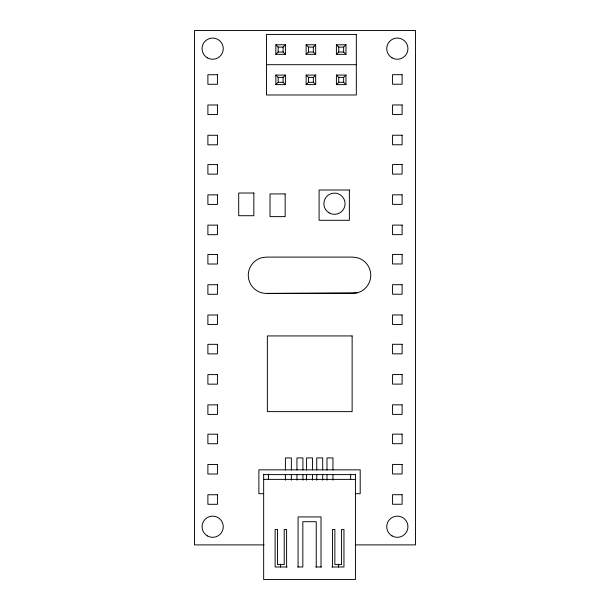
<?xml version="1.0" encoding="UTF-8"?>
<svg xmlns="http://www.w3.org/2000/svg" width="610" height="610" viewBox="0 0 610 610"><rect width="100%" height="100%" fill="white"/><g stroke="black" fill="none" stroke-linecap="round" stroke-linejoin="round"><path stroke-width="0.91" d="M275.857 54.343L278.175 52.025L283.093 52.025L285.411 54.343L285.411 44.789L275.857 44.789L275.857 54.343L285.411 54.343M283.093 52.025L283.093 47.107L285.411 44.789M275.857 84.615L278.175 82.297L283.093 82.297L285.411 84.615L285.411 75.068L275.857 75.068L275.857 84.615L285.411 84.615M283.093 82.297L283.093 77.386L285.411 75.068M306.136 54.343L308.454 52.025L313.365 52.025L315.683 54.343L315.683 44.789L306.136 44.789L306.136 54.343L315.683 54.343M313.365 52.025L313.365 47.107L315.683 44.789M306.136 84.615L308.454 82.297L313.365 82.297L315.683 84.615L315.683 75.068L306.136 75.068L306.136 84.615L315.683 84.615M313.365 82.297L313.365 77.386L315.683 75.068M336.407 54.343L338.725 52.025L343.643 52.025L345.962 54.343L345.962 44.789L336.407 44.789L336.407 54.343L345.962 54.343M343.643 52.025L343.643 47.107L345.962 44.789M336.407 84.615L338.725 82.297L343.643 82.297L345.962 84.615L345.962 75.068L336.407 75.068L336.407 84.615L345.962 84.615M343.643 82.297L343.643 77.386L345.962 75.068M357.292 292.808L352.595 293.425L266.456 293.425A18.163 18.163 0 0 1 261.751 257.717L266.456 257.1L352.595 257.1L357.292 257.717A18.163 18.163 0 0 1 357.292 292.808L266.456 293.425M275.857 44.789L278.175 47.107L283.093 47.107M306.136 44.789L308.454 47.107L313.365 47.107M336.407 44.789L338.725 47.107L343.643 47.107M266.456 64.706L356.324 64.706M275.857 75.068L278.175 77.386L283.093 77.386M306.136 75.068L308.454 77.386L313.365 77.386M336.407 75.068L338.725 77.386L343.643 77.386M263.657 474.611L355.432 474.611M263.657 479.384L355.432 479.384M263.657 493.681L258.884 493.681L258.884 469.845L360.197 469.845L360.197 493.681L355.432 493.681M264.038 544.89L194.499 544.89L194.499 30.5L415.501 30.5L415.501 544.89L355.485 544.89M287.158 566.987L275.125 566.987L275.125 529.442L277.512 529.442L277.512 564.601L284.214 564.601L284.214 529.442L286.601 529.442L286.601 566.987M297.634 566.987L302.834 566.987L302.834 521.695L316.247 521.695L316.247 566.987M315.736 566.987L321.447 566.987M331.924 566.987L343.956 566.987L343.956 529.442L341.569 529.442L341.569 564.601L334.867 564.601L334.867 529.442L332.488 529.442L332.488 566.987M355.432 474.183L355.432 579.5L263.657 579.5L263.657 474.183M350.659 474.183L350.659 479.384M338.725 47.107L338.725 52.025M338.725 77.386L338.725 82.297M338.596 564.128L338.596 566.987M332.946 469.982L332.946 457.927L326.99 457.927L326.99 469.982M332.946 474.611L332.946 480.177M326.99 474.611L326.99 480.177M322.69 469.982L322.69 457.927L316.735 457.927L316.735 469.982M322.69 474.611L322.69 480.177M321.012 566.987L321.012 516.929L298.069 516.929L298.069 566.987M316.735 474.611L316.735 480.177M312.518 469.982L312.518 457.927L306.563 457.927L306.563 469.982M312.518 474.611L312.518 480.177M308.454 47.107L308.454 52.025M308.454 77.386L308.454 82.297M306.563 474.611L306.563 480.177M302.911 469.982L302.911 457.927L296.948 457.927L296.948 469.982M302.911 474.611L302.911 480.177M296.948 474.611L296.948 480.177M291.366 469.982L291.366 457.927L285.404 457.927L285.404 469.982M291.366 474.611L291.366 480.177M285.404 474.611L285.404 480.177M280.493 564.128L280.493 566.987M278.175 47.107L278.175 52.025M278.175 77.386L278.175 82.297M268.423 474.183L268.423 479.384M356.324 34.427L266.456 34.427L266.456 94.977L356.324 94.977L356.324 34.427M217.442 74.725L207.888 74.725L207.888 84.271L217.442 84.271L217.442 74.725M402.112 74.679L392.558 74.679L392.558 84.233L402.112 84.233L402.112 74.679M217.442 104.996L207.888 104.996L207.888 114.55L217.442 114.55L217.442 104.996M402.112 104.958L392.558 104.958L392.558 114.505L402.112 114.505L402.112 104.958M402.112 135.229L392.558 135.229L392.558 144.776L402.112 144.776L402.112 135.229M217.442 135.267L207.888 135.267L207.888 144.822L217.442 144.822L217.442 135.267M217.442 164.593L207.888 164.593L207.888 174.14L217.442 174.14L217.442 164.593M402.112 164.547L392.558 164.547L392.558 174.102L402.112 174.102L402.112 164.547M349.37 190.015L319.091 190.015L319.091 220.286L349.37 220.286L349.37 190.015M253.836 193.012L238.701 193.012L238.701 215.711L253.836 215.711L253.836 193.012M285.16 193.927L270.024 193.927L270.024 216.626L285.16 216.626L285.16 193.927M402.112 194.826L392.558 194.826L392.558 204.373L402.112 204.373L402.112 194.826M217.442 194.864L207.888 194.864L207.888 204.419L217.442 204.419L217.442 194.864M402.112 225.098L392.558 225.098L392.558 234.644L402.112 234.644L402.112 225.098M217.442 225.136L207.888 225.136L207.888 234.69L217.442 234.69L217.442 225.136M217.442 254.462L207.888 254.462L207.888 264.008L217.442 264.008L217.442 254.462M402.112 254.416L392.558 254.416L392.558 263.97L402.112 263.97L402.112 254.416M402.112 284.695L392.558 284.695L392.558 294.241L402.112 294.241L402.112 284.695M217.442 284.733L207.888 284.733L207.888 294.287L217.442 294.287L217.442 284.733M217.442 315.004L207.888 315.004L207.888 324.558L217.442 324.558L217.442 315.004M402.112 314.966L392.558 314.966L392.558 324.512L402.112 324.512L402.112 314.966M352.13 335.935L267.363 335.935L267.363 411.62L352.13 411.62L352.13 335.935M402.112 344.284L392.558 344.284L392.558 353.838L402.112 353.838L402.112 344.284M217.442 344.33L207.888 344.33L207.888 353.876L217.442 353.876L217.442 344.33M402.112 374.555L392.558 374.555L392.558 384.109L402.112 384.109L402.112 374.555M217.442 374.601L207.888 374.601L207.888 384.155L217.442 384.155L217.442 374.601M217.442 404.872L207.888 404.872L207.888 414.426L217.442 414.426L217.442 404.872M402.112 404.834L392.558 404.834L392.558 414.381L402.112 414.381L402.112 404.834M402.112 434.152L392.558 434.152L392.558 443.706L402.112 443.706L402.112 434.152M217.442 434.198L207.888 434.198L207.888 443.745L217.442 443.745L217.442 434.198M217.442 464.469L207.888 464.469L207.888 474.023L217.442 474.023L217.442 464.469M402.112 464.423L392.558 464.423L392.558 473.978L402.112 473.978L402.112 464.423M217.442 494.74L207.888 494.74L207.888 504.295L217.442 504.295L217.442 494.74M402.112 494.702L392.558 494.702L392.558 504.249L402.112 504.249L402.112 494.702M207.369 535.9A10.599 10.599 0 0 0 223.26 526.72A10.599 10.599 0 0 0 207.369 517.547A10.599 10.599 0 0 0 207.369 535.9M207.369 57.843A10.599 10.599 0 0 0 223.26 48.663A10.599 10.599 0 0 0 207.369 39.49A10.599 10.599 0 0 0 207.369 57.843M329.179 212.898A10.599 10.599 0 0 0 345.069 203.717A10.599 10.599 0 0 0 329.179 194.544A10.599 10.599 0 0 0 329.179 212.898M392.039 57.843A10.599 10.599 0 0 0 407.93 48.663A10.599 10.599 0 0 0 392.039 39.49A10.599 10.599 0 0 0 392.039 57.843M392.039 535.9A10.599 10.599 0 0 0 407.93 526.72A10.599 10.599 0 0 0 392.039 517.547A10.599 10.599 0 0 0 392.039 535.9"/></g></svg>
